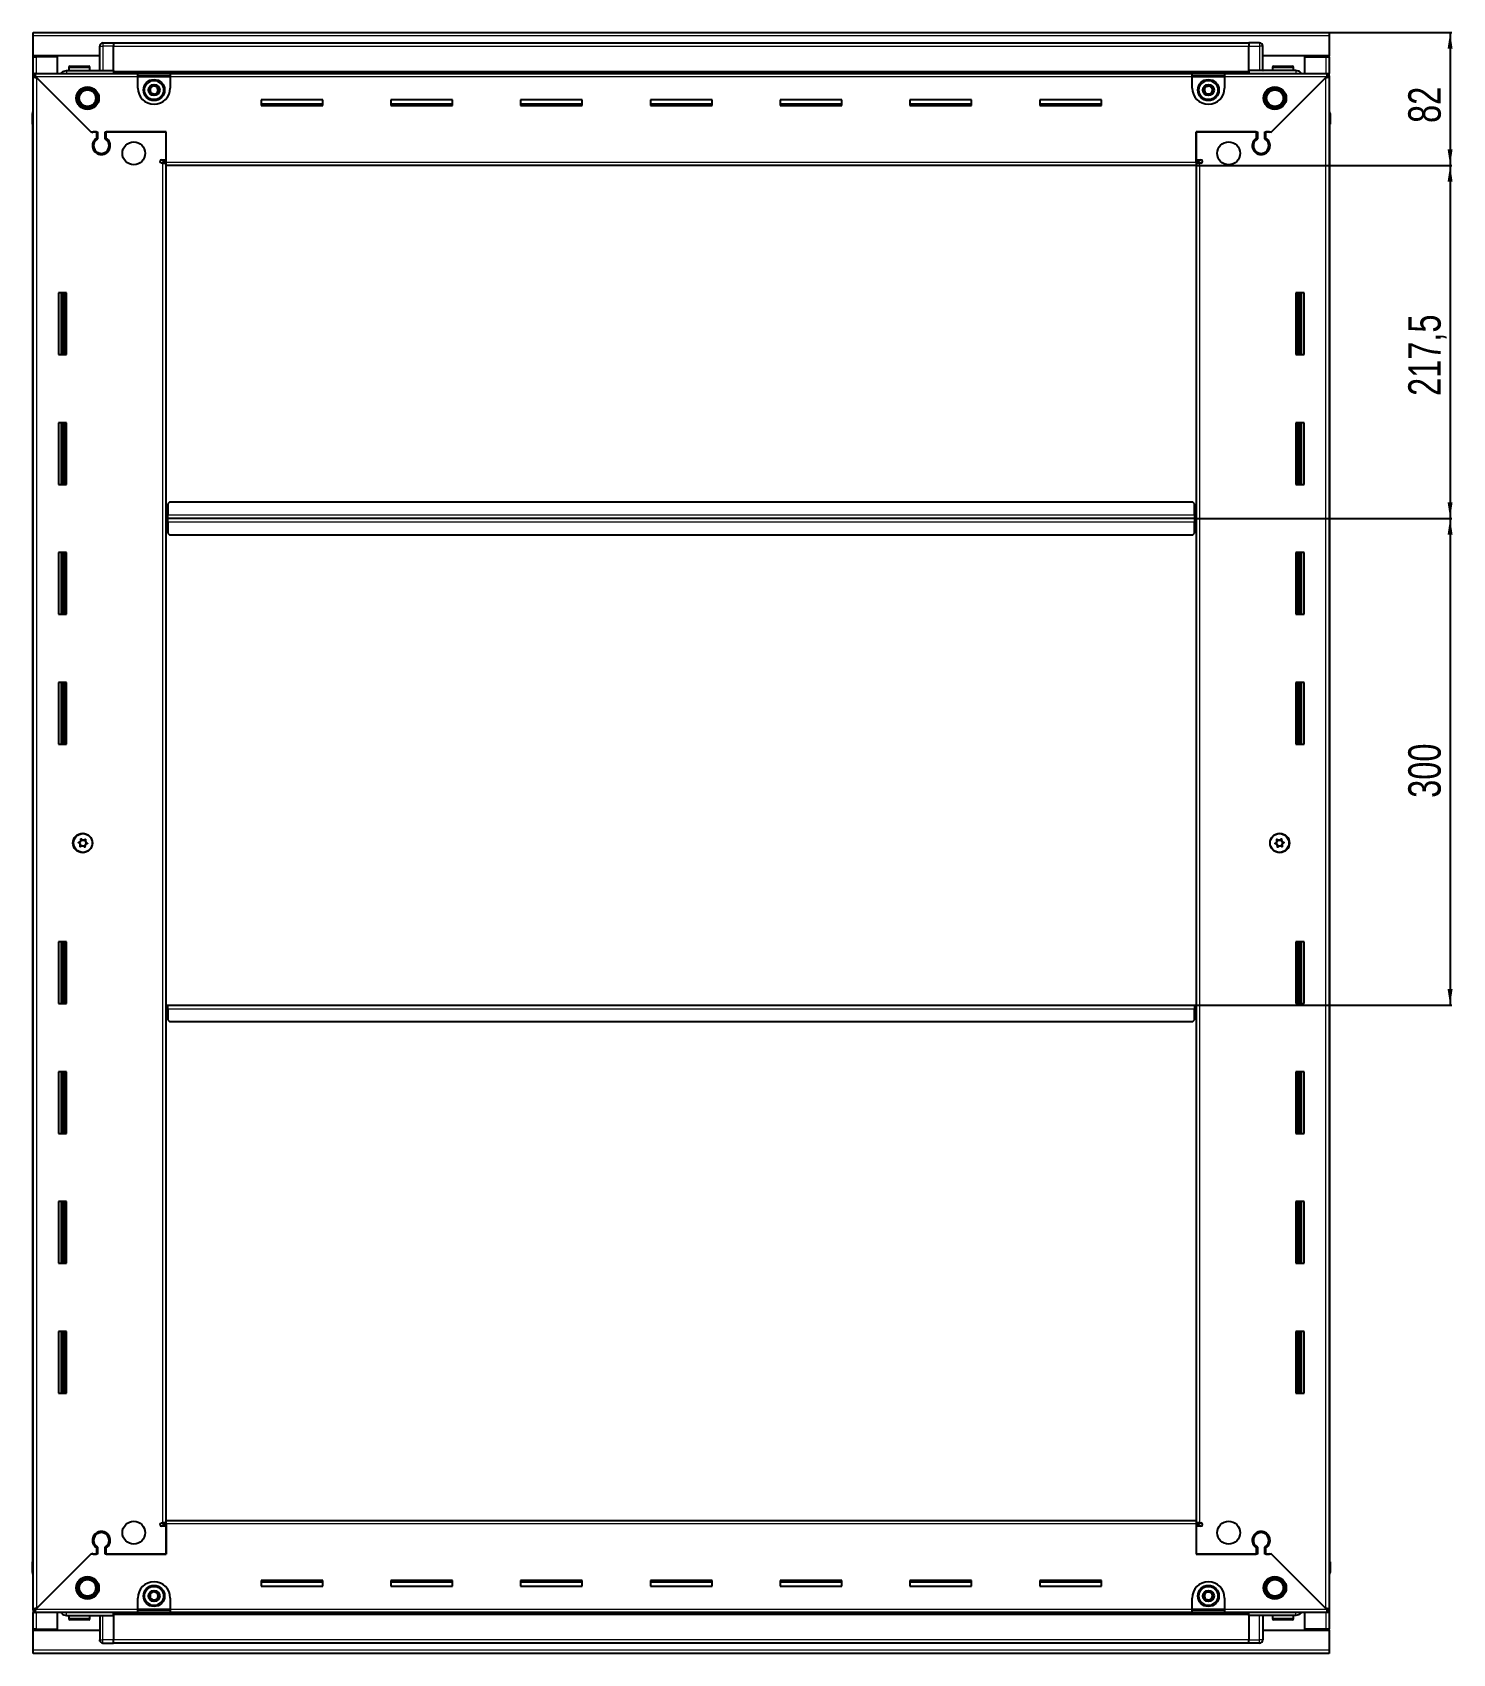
# Model space of a CAD drawing. Header units: millimetres. Extents: x 799 to 3224, y 536 to 2194.
# Drawn here: x 2349 to 3224, y 994 to 1993 of the extents above; entities that cross this region are included whole.
import ezdxf

# ---------------------------------------------------------------- set-up
doc = ezdxf.new("R2010")
doc.units = ezdxf.units.MM
doc.layers.add('FORMAT', color=7, linetype='Continuous')
doc.styles.add('SLDTEXTSTYLE0', font='TXT', dxfattribs={"width": 0.75})
doc.dimstyles.new('SLDDIMSTYLE0', dxfattribs={"dimtxt": 20, "dimasz": 10, "dimexe": 0, "dimexo": 0.0625, "dimgap": 5, "dimtad": 2, "dimdec": 1, "dimrnd": 1e-09, "dimzin": 12, "dimdsep": 46, "dimtxsty": 'SLDTEXTSTYLE0', "dimsah": 1, "dimcen": 0.09, "dimadec": 0, "dimazin": 3, "dimtfac": 1, "dimtofl": 0, "dimtmove": 0, "dimatfit": 3, "dimfxl": 0, "dimfrac": 2, "dimtolj": 1, "dimtzin": 12, "dimarcsym": 0})

# ---------------------------------------------------------------- blocks, each defined once
blk = doc.blocks.new('_D_6')
at = {"layer": 'FORMAT'}
for p, q in [((3148.01, 1993.43), (3223.51, 1993.43)), ((3222.51, 1993.43), (3222.51, 1911.43)), ((3066.01, 1911.43), (3223.51, 1911.43))]:
    blk.add_line(p, q, dxfattribs=at)
for points in [[(3222.51, 1993.43), (3220.97, 1983.43), (3224.04, 1983.43)], [(3222.51, 1911.43), (3224.04, 1921.43), (3220.97, 1921.43)]]:
    blk.add_solid(points, dxfattribs=at)
at = {"layer": 'FORMAT', "insert": (3196.72, 1937.66), "char_height": 20, "attachment_point": 1, "rotation": 90, "style": 'SLDTEXTSTYLE0'}
blk.add_mtext('82', dxfattribs=at)
blk = doc.blocks.new('_D_7')
at = {"layer": 'FORMAT'}
for p, q in [((3066.01, 1911.43), (3223.51, 1911.43)), ((3222.51, 1911.43), (3222.51, 1693.93)), ((3065.01, 1693.93), (3223.51, 1693.93))]:
    blk.add_line(p, q, dxfattribs=at)
for points in [[(3222.51, 1911.43), (3220.97, 1901.43), (3224.04, 1901.43)], [(3222.51, 1693.93), (3224.04, 1703.93), (3220.97, 1703.93)]]:
    blk.add_solid(points, dxfattribs=at)
at = {"layer": 'FORMAT', "insert": (3196.72, 1769.43), "char_height": 20, "attachment_point": 1, "rotation": 90, "style": 'SLDTEXTSTYLE0'}
blk.add_mtext('217,5', dxfattribs=at)
blk = doc.blocks.new('_D_8')
at = {"layer": 'FORMAT'}
for p, q in [((3065.01, 1693.93), (3223.51, 1693.93)), ((3222.51, 1693.93), (3222.51, 1393.93)), ((3065.01, 1393.93), (3223.51, 1393.93))]:
    blk.add_line(p, q, dxfattribs=at)
for points in [[(3222.51, 1693.93), (3220.97, 1683.93), (3224.04, 1683.93)], [(3222.51, 1393.93), (3224.04, 1403.93), (3220.97, 1403.93)]]:
    blk.add_solid(points, dxfattribs=at)
at = {"layer": 'FORMAT', "insert": (3196.72, 1521.77), "char_height": 20, "attachment_point": 1, "rotation": 90, "style": 'SLDTEXTSTYLE0'}
blk.add_mtext('300', dxfattribs=at)

msp = doc.modelspace()

# ---------------------------------------------------------------- linework, layer by layer
at = {"color": 7, "linetype": 'Continuous', "lineweight": 25}
for p, q in [((2349, 1991.33), (2349, 1993.43)), ((2349, 1993.43), (3148, 1993.43)), ((2349, 1978.93), (2349, 1991.33)), ((3148, 1993.43), (3148, 1991.33)), ((3148, 1991.33), (3148, 1978.93)), ((2390, 1978.93), (2349, 1978.93)), ((2349, 1978.43), (2349, 1978.93)), ((2349, 1978.43), (2351.1, 1978.43)), ((2349, 1968.18), (2349, 1978.43)), ((2350.5, 1978.43), (2350.5, 1978.93)), ((2364, 1978.43), (2351.1, 1978.43)), ((2364, 1968.18), (2364, 1978.43)), ((2390, 1969.93), (2390, 1984.93)), ((2390.68, 1986.43), (2390.68, 1986.43)), ((2392, 1986.93), (2398.5, 1986.93)), ((2392, 1986.93), (2398.5, 1986.93)), ((2398.5, 1986.93), (2398.5, 1986.93)), ((2398.5, 1986.93), (2398.5, 1986.93)), ((2398.5, 1986.93), (2398.5, 1984.93)), ((3098.5, 1986.78), (2398.5, 1986.78)), ((2398.5, 1969.93), (2398.5, 1984.93)), ((3098.5, 1986.93), (3098.5, 1986.93)), ((3105, 1986.93), (3098.5, 1986.93)), ((3105, 1986.93), (3098.5, 1986.93)), ((3098.5, 1986.93), (3098.5, 1984.93)), ((3098.5, 1969.93), (3098.5, 1984.93)), ((3107, 1984.93), (3107, 1984.93)), ((3107, 1969.93), (3107, 1984.93)), ((3148, 1978.93), (3107, 1978.93)), ((3133, 1968.18), (3133, 1978.43)), ((3133, 1978.43), (3145.9, 1978.43)), ((3145.9, 1978.43), (3148, 1978.43)), ((3146.5, 1978.43), (3146.5, 1978.93)), ((3148, 1978.43), (3148, 1978.93)), ((3148, 1978.43), (3148, 1968.18)), ((2349, 1966.68), (2349, 1968.18)), ((2349, 1968.18), (2350, 1968.18)), ((2350, 1968.18), (2413.5, 1968.18)), ((2350, 1966.68), (2350, 1968.18)), ((2369.5, 1969.93), (2398.5, 1969.93)), ((2371, 1971.83), (2371, 1969.93)), ((2371.8, 1972.63), (2383.2, 1972.63)), ((2384, 1969.93), (2384, 1971.83)), ((2398.5, 1969.93), (2398.5, 1969.43)), ((2398.5, 1968.78), (3098.5, 1968.78)), ((2413.5, 1966.08), (2413.5, 1968.18)), ((2413.5, 1968.18), (2433.5, 1968.18)), ((2433.5, 1968.18), (3063.5, 1968.18)), ((2433.5, 1968.18), (2433.5, 1966.08)), ((3063.5, 1966.08), (3063.5, 1968.18)), ((3063.5, 1968.18), (3083.5, 1968.18)), ((3083.5, 1968.18), (3147, 1968.18)), ((3083.5, 1968.18), (3083.5, 1966.08)), ((3098.5, 1969.93), (3098.5, 1969.43)), ((3127.5, 1969.93), (3098.5, 1969.93)), ((3113, 1971.83), (3113, 1969.93)), ((3113.8, 1972.63), (3125.2, 1972.63)), ((3126, 1969.93), (3126, 1971.83)), ((3147, 1966.68), (3147, 1968.18)), ((3147, 1968.18), (3148, 1968.18)), ((3148, 1966.68), (3148, 1968.18)), ((2349, 1966.18), (2349, 1966.68)), ((2349, 1966.68), (2350, 1966.68)), ((2349, 1021.68), (2349, 1966.18)), ((2350.5, 1966.18), (2349, 1966.18)), ((2350.6, 1966.08), (2384.5, 1932.18)), ((2385.2, 1931.48), (2351.1, 1965.58)), ((2413.5, 1966.68), (2433.5, 1966.68)), ((2413.5, 1959.18), (2413.5, 1966.08)), ((2433.5, 1966.08), (2433.5, 1959.18)), ((3063.5, 1966.68), (3083.5, 1966.68)), ((3063.5, 1959.18), (3063.5, 1966.08)), ((3083.5, 1966.08), (3083.5, 1959.18)), ((3145.9, 1965.58), (3111.8, 1931.48)), ((3112.5, 1932.18), (3146.4, 1966.08)), ((3146.5, 1966.18), (3148, 1966.18)), ((3147, 1966.68), (3148, 1966.68)), ((3148, 1966.68), (3148, 1966.18)), ((3148, 1966.18), (3148, 1021.68)), ((2527.5, 1951.93), (2489.5, 1951.93)), ((2489.5, 1951.93), (2489.5, 1948.43)), ((2527.5, 1949.18), (2489.5, 1949.18)), ((2489.5, 1948.43), (2527.5, 1948.43)), ((2527.5, 1948.43), (2527.5, 1951.93)), ((2607.5, 1951.93), (2569.5, 1951.93)), ((2569.5, 1951.93), (2569.5, 1948.43)), ((2607.5, 1949.18), (2569.5, 1949.18)), ((2569.5, 1948.43), (2607.5, 1948.43)), ((2607.5, 1948.43), (2607.5, 1951.93)), ((2687.5, 1951.93), (2649.5, 1951.93)), ((2649.5, 1951.93), (2649.5, 1948.43)), ((2687.5, 1949.18), (2649.5, 1949.18)), ((2649.5, 1948.43), (2687.5, 1948.43)), ((2687.5, 1948.43), (2687.5, 1951.93)), ((2767.5, 1951.93), (2729.5, 1951.93)), ((2729.5, 1951.93), (2729.5, 1948.43)), ((2767.5, 1949.18), (2729.5, 1949.18)), ((2729.5, 1948.43), (2767.5, 1948.43)), ((2767.5, 1948.43), (2767.5, 1951.93)), ((2847.5, 1951.93), (2809.5, 1951.93)), ((2809.5, 1951.93), (2809.5, 1948.43)), ((2847.5, 1949.18), (2809.5, 1949.18)), ((2809.5, 1948.43), (2847.5, 1948.43)), ((2847.5, 1948.43), (2847.5, 1951.93)), ((2927.5, 1951.93), (2889.5, 1951.93)), ((2889.5, 1951.93), (2889.5, 1948.43)), ((2927.5, 1949.18), (2889.5, 1949.18)), ((2889.5, 1948.43), (2927.5, 1948.43)), ((2927.5, 1948.43), (2927.5, 1951.93)), ((3007.5, 1951.93), (2969.5, 1951.93)), ((2969.5, 1951.93), (2969.5, 1948.43)), ((3007.5, 1949.18), (2969.5, 1949.18)), ((2969.5, 1948.43), (3007.5, 1948.43)), ((3007.5, 1948.43), (3007.5, 1951.93)), ((2348.5, 1943.43), (2348.5, 1936.93)), ((2348.5, 1936.93), (2348.5, 1943.43)), ((3148.01, 1944.76), (3148.01, 1944.76)), ((3148.5, 1936.93), (3148.5, 1943.43)), ((3148.51, 1943.43), (3148.51, 1936.93)), ((2348.5, 1936.93), (2348.5, 1936.93)), ((2349, 1936.93), (2348.5, 1936.93)), ((2348.65, 1936.93), (2348.65, 1050.93)), ((2384.5, 1932.18), (2388.7, 1932.18)), ((2385.9, 1932.18), (2385.2, 1931.48)), ((2388, 1932.18), (2385.9, 1932.18)), ((2388, 1932.18), (2388, 1928.29)), ((2388.7, 1932.18), (2388.7, 1927.9)), ((2393.3, 1932.18), (2431, 1932.18)), ((2393.3, 1927.9), (2393.3, 1932.18)), ((2394, 1928.29), (2394, 1932.18)), ((2431, 1932.18), (2394, 1932.18)), ((2431, 1913.53), (2431, 1932.18)), ((2431, 1914.93), (2431, 1932.18)), ((3066, 1932.18), (3103.7, 1932.18)), ((3066, 1913.53), (3066, 1932.18)), ((3066, 1932.18), (3066, 1914.93)), ((3103, 1932.18), (3066, 1932.18)), ((3103, 1932.18), (3103, 1928.29)), ((3103.7, 1932.18), (3103.7, 1927.9)), ((3108.3, 1932.18), (3112.5, 1932.18)), ((3108.3, 1927.9), (3108.3, 1932.18)), ((3111.1, 1932.18), (3109, 1932.18)), ((3109, 1928.29), (3109, 1932.18)), ((3111.8, 1931.48), (3111.1, 1932.18)), ((3148, 1936.93), (3148.5, 1936.93)), ((3148.35, 1050.93), (3148.35, 1936.93)), ((3148.51, 1936.93), (3148.5, 1936.93)), ((3148.5, 1936.93), (3148.5, 1936.93)), ((2389, 1919.32), (2389, 1918.56)), ((3108, 1919.32), (3108, 1918.56)), ((2428.15, 1914.93), (2431, 1914.93)), ((2428.9, 1912.93), (2428.15, 1912.93)), ((2428.9, 1912.93), (2431, 1912.93)), ((2431, 1913.93), (2429, 1913.93)), ((2429, 1913.93), (2429, 1912.93)), ((2431, 1911.43), (2431, 1913.53)), ((3066, 1911.43), (2431, 1911.43)), ((2431, 1076.43), (2431, 1911.43)), ((3066, 1914.93), (3068.85, 1914.93)), ((3068, 1913.93), (3066, 1913.93)), ((3066, 1913.53), (3066, 1911.43)), ((3066, 1912.93), (3068.1, 1912.93)), ((3066, 1911.43), (3066, 1076.43)), ((3068, 1912.93), (3068, 1913.93)), ((3068.85, 1912.93), (3068.1, 1912.93)), ((2369.5, 1832.93), (2364.5, 1832.93)), ((2364.5, 1832.93), (2364.5, 1794.93)), ((2366.65, 1794.93), (2366.65, 1832.93)), ((2368.45, 1794.93), (2368.45, 1832.93)), ((2368.48, 1794.93), (2368.48, 1832.93)), ((2369.5, 1794.93), (2369.5, 1832.93)), ((3127.5, 1832.93), (3127.5, 1794.93)), ((3132.5, 1832.93), (3127.5, 1832.93)), ((3128.53, 1832.93), (3128.53, 1794.93)), ((3128.56, 1832.93), (3128.56, 1794.93)), ((3130.35, 1832.93), (3130.35, 1794.93)), ((3132.5, 1794.93), (3132.5, 1832.93)), ((2364.5, 1794.93), (2369.5, 1794.93)), ((3127.5, 1794.93), (3132.5, 1794.93)), ((2369.5, 1752.93), (2364.5, 1752.93)), ((2364.5, 1752.93), (2364.5, 1714.93)), ((2366.65, 1714.93), (2366.65, 1752.93)), ((2368.45, 1714.93), (2368.45, 1752.93)), ((2368.48, 1714.93), (2368.48, 1752.93)), ((2369.5, 1714.93), (2369.5, 1752.93)), ((3127.5, 1752.93), (3127.5, 1714.93)), ((3132.5, 1752.93), (3127.5, 1752.93)), ((3128.53, 1752.93), (3128.53, 1714.93)), ((3128.56, 1752.93), (3128.56, 1714.93)), ((3130.35, 1752.93), (3130.35, 1714.93)), ((3132.5, 1714.93), (3132.5, 1752.93)), ((2364.5, 1714.93), (2369.5, 1714.93)), ((3127.5, 1714.93), (3132.5, 1714.93)), ((2433, 1703.93), (2432, 1702.93)), ((2432, 1702.93), (2432, 1696.03)), ((3064, 1703.93), (2433, 1703.93)), ((3065, 1702.93), (3064, 1703.93)), ((3065, 1696.03), (3065, 1702.93)), ((2431.75, 1693.93), (2431, 1693.93)), ((2432, 1696.78), (2431.75, 1696.78)), ((2431.75, 1696.78), (2431.75, 1693.93)), ((2431.75, 1693.93), (2431.75, 1691.08)), ((2431.75, 1691.08), (2432, 1691.08)), ((2432, 1693.93), (2432, 1696.03)), ((2432, 1691.83), (2432, 1693.93)), ((3065, 1693.93), (2432, 1693.93)), ((2432, 1691.83), (2432, 1684.93)), ((3065.25, 1696.78), (3065, 1696.78)), ((3065, 1696.03), (3065, 1693.93)), ((3065, 1693.93), (3065, 1691.83)), ((3065, 1684.93), (3065, 1691.83)), ((3065, 1691.08), (3065.25, 1691.08)), ((3065.25, 1693.93), (3065.25, 1696.78)), ((3065.25, 1691.08), (3065.25, 1693.93)), ((3066, 1693.93), (3065.25, 1693.93)), ((2432, 1684.93), (2433, 1683.93)), ((2433, 1683.93), (3064, 1683.93)), ((3064, 1683.93), (3065, 1684.93)), ((2369.5, 1672.93), (2364.5, 1672.93)), ((2364.5, 1672.93), (2364.5, 1634.93)), ((2366.65, 1634.93), (2366.65, 1672.93)), ((2368.45, 1634.93), (2368.45, 1672.93)), ((2368.48, 1634.93), (2368.48, 1672.93)), ((2369.5, 1634.93), (2369.5, 1672.93)), ((3127.5, 1672.93), (3127.5, 1634.93)), ((3132.5, 1672.93), (3127.5, 1672.93)), ((3128.53, 1672.93), (3128.53, 1634.93)), ((3128.56, 1672.93), (3128.56, 1634.93)), ((3130.35, 1672.93), (3130.35, 1634.93)), ((3132.5, 1634.93), (3132.5, 1672.93)), ((2364.5, 1634.93), (2369.5, 1634.93)), ((3127.5, 1634.93), (3132.5, 1634.93)), ((2369.5, 1592.93), (2364.5, 1592.93)), ((2364.5, 1592.93), (2364.5, 1554.93)), ((2366.65, 1554.93), (2366.65, 1592.93)), ((2368.45, 1554.93), (2368.45, 1592.93)), ((2368.48, 1554.93), (2368.48, 1592.93)), ((2369.5, 1554.93), (2369.5, 1592.93)), ((3127.5, 1592.93), (3127.5, 1554.93)), ((3132.5, 1592.93), (3127.5, 1592.93)), ((3128.53, 1592.93), (3128.53, 1554.93)), ((3128.56, 1592.93), (3128.56, 1554.93)), ((3130.35, 1592.93), (3130.35, 1554.93)), ((3132.5, 1554.93), (3132.5, 1592.93)), ((2364.5, 1554.93), (2369.5, 1554.93)), ((3127.5, 1554.93), (3132.5, 1554.93)), ((2369.5, 1432.93), (2364.5, 1432.93)), ((2364.5, 1432.93), (2364.5, 1394.93)), ((2366.65, 1394.93), (2366.65, 1432.93)), ((2368.45, 1394.93), (2368.45, 1432.93)), ((2368.48, 1394.93), (2368.48, 1432.93)), ((2369.5, 1394.93), (2369.5, 1432.93)), ((3127.5, 1432.93), (3127.5, 1394.93)), ((3132.5, 1432.93), (3127.5, 1432.93)), ((3128.53, 1432.93), (3128.53, 1394.93)), ((3128.56, 1432.93), (3128.56, 1394.93)), ((3130.35, 1432.93), (3130.35, 1394.93)), ((3132.5, 1394.93), (3132.5, 1432.93)), ((2364.5, 1394.93), (2369.5, 1394.93)), ((2431, 1393.93), (2431.75, 1393.93)), ((2431.75, 1393.93), (2431.75, 1391.08)), ((2431.75, 1391.08), (2432, 1391.08)), ((2432, 1391.83), (2432, 1393.93)), ((2432, 1393.93), (3065, 1393.93)), ((2432, 1391.83), (2432, 1384.93)), ((3065, 1393.93), (3065, 1391.83)), ((3065, 1384.93), (3065, 1391.83)), ((3065, 1391.08), (3065.25, 1391.08)), ((3065.25, 1391.08), (3065.25, 1393.93)), ((3065.25, 1393.93), (3066, 1393.93)), ((3127.5, 1394.93), (3132.5, 1394.93)), ((2432, 1384.93), (2433, 1383.93)), ((2433, 1383.93), (3064, 1383.93)), ((3064, 1383.93), (3065, 1384.93)), ((2369.5, 1352.93), (2364.5, 1352.93)), ((2364.5, 1352.93), (2364.5, 1314.93)), ((2366.65, 1314.93), (2366.65, 1352.93)), ((2368.45, 1314.93), (2368.45, 1352.93)), ((2368.48, 1314.93), (2368.48, 1352.93)), ((2369.5, 1314.93), (2369.5, 1352.93)), ((3127.5, 1352.93), (3127.5, 1314.93)), ((3132.5, 1352.93), (3127.5, 1352.93)), ((3128.53, 1352.93), (3128.53, 1314.93)), ((3128.56, 1352.93), (3128.56, 1314.93)), ((3130.35, 1352.93), (3130.35, 1314.93)), ((3132.5, 1314.93), (3132.5, 1352.93)), ((2364.5, 1314.93), (2369.5, 1314.93)), ((3127.5, 1314.93), (3132.5, 1314.93)), ((2369.5, 1272.93), (2364.5, 1272.93)), ((2364.5, 1272.93), (2364.5, 1234.93)), ((2366.65, 1234.93), (2366.65, 1272.93)), ((2368.45, 1234.93), (2368.45, 1272.93)), ((2368.48, 1234.93), (2368.48, 1272.93)), ((2369.5, 1234.93), (2369.5, 1272.93)), ((3127.5, 1272.93), (3127.5, 1234.93)), ((3132.5, 1272.93), (3127.5, 1272.93)), ((3128.53, 1272.93), (3128.53, 1234.93)), ((3128.56, 1272.93), (3128.56, 1234.93)), ((3130.35, 1272.93), (3130.35, 1234.93)), ((3132.5, 1234.93), (3132.5, 1272.93)), ((2364.5, 1234.93), (2369.5, 1234.93)), ((3127.5, 1234.93), (3132.5, 1234.93)), ((2369.5, 1192.93), (2364.5, 1192.93)), ((2364.5, 1192.93), (2364.5, 1154.93)), ((2366.65, 1154.93), (2366.65, 1192.93)), ((2368.45, 1154.93), (2368.45, 1192.93)), ((2368.48, 1154.93), (2368.48, 1192.93)), ((2369.5, 1154.93), (2369.5, 1192.93)), ((3127.5, 1192.93), (3127.5, 1154.93)), ((3132.5, 1192.93), (3127.5, 1192.93)), ((3128.53, 1192.93), (3128.53, 1154.93)), ((3128.56, 1192.93), (3128.56, 1154.93)), ((3130.35, 1192.93), (3130.35, 1154.93)), ((3132.5, 1154.93), (3132.5, 1192.93)), ((2364.5, 1154.93), (2369.5, 1154.93)), ((3127.5, 1154.93), (3132.5, 1154.93)), ((2389, 1069.31), (2389, 1068.55)), ((2428.15, 1074.93), (2428.9, 1074.93)), ((2431, 1072.93), (2428.15, 1072.93)), ((2431, 1074.93), (2428.9, 1074.93)), ((2429, 1074.93), (2429, 1073.93)), ((2429, 1073.93), (2431, 1073.93)), ((2431, 1074.33), (2431, 1076.43)), ((2431, 1076.43), (3066, 1076.43)), ((2431, 1074.33), (2431, 1055.68)), ((2431, 1055.68), (2431, 1072.93)), ((3066, 1076.43), (3066, 1074.33)), ((3068.1, 1074.93), (3066, 1074.93)), ((3066, 1074.33), (3066, 1055.68)), ((3066, 1073.93), (3068, 1073.93)), ((3066, 1072.93), (3066, 1055.68)), ((3068.85, 1072.93), (3066, 1072.93)), ((3068, 1073.93), (3068, 1074.93)), ((3068.1, 1074.93), (3068.85, 1074.93)), ((3108, 1069.31), (3108, 1068.55)), ((2388, 1059.57), (2388, 1055.68)), ((2388.7, 1059.97), (2388.7, 1055.68)), ((2393.3, 1055.68), (2393.3, 1059.97)), ((2394, 1055.68), (2394, 1059.57)), ((3103, 1059.57), (3103, 1055.68)), ((3103.7, 1059.97), (3103.7, 1055.68)), ((3108.3, 1055.68), (3108.3, 1059.97)), ((3109, 1055.68), (3109, 1059.57)), ((2348.5, 1050.93), (2348.5, 1050.93)), ((2348.5, 1044.43), (2348.5, 1050.93)), ((2348.5, 1050.93), (2348.5, 1050.93)), ((2348.5, 1050.93), (2348.5, 1044.43)), ((2349, 1050.93), (2348.5, 1050.93)), ((2384.5, 1055.68), (2350.6, 1021.78)), ((2351.1, 1022.28), (2385.2, 1056.38)), ((2388.7, 1055.68), (2384.5, 1055.68)), ((2385.2, 1056.38), (2385.9, 1055.68)), ((2385.9, 1055.68), (2388, 1055.68)), ((2431, 1055.68), (2393.3, 1055.68)), ((2394, 1055.68), (2431, 1055.68)), ((3103.7, 1055.68), (3066, 1055.68)), ((3066, 1055.68), (3103, 1055.68)), ((3112.5, 1055.68), (3108.3, 1055.68)), ((3109, 1055.68), (3111.1, 1055.68)), ((3111.1, 1055.68), (3111.8, 1056.38)), ((3111.8, 1056.38), (3145.9, 1022.28)), ((3146.4, 1021.78), (3112.5, 1055.68)), ((3148, 1050.93), (3148.5, 1050.93)), ((3148.51, 1050.93), (3148.5, 1050.93)), ((3148.5, 1050.93), (3148.5, 1044.43)), ((3148.51, 1044.43), (3148.51, 1050.93)), ((2349, 1043.11), (2349, 1043.11)), ((2527.5, 1039.43), (2489.5, 1039.43)), ((2489.5, 1039.43), (2489.5, 1035.93)), ((2527.5, 1035.93), (2527.5, 1039.43)), ((2607.5, 1039.43), (2569.5, 1039.43)), ((2569.5, 1039.43), (2569.5, 1035.93)), ((2607.5, 1035.93), (2607.5, 1039.43)), ((2687.5, 1039.43), (2649.5, 1039.43)), ((2649.5, 1039.43), (2649.5, 1035.93)), ((2687.5, 1035.93), (2687.5, 1039.43)), ((2767.5, 1039.43), (2729.5, 1039.43)), ((2729.5, 1039.43), (2729.5, 1035.93)), ((2767.5, 1035.93), (2767.5, 1039.43)), ((2847.5, 1039.43), (2809.5, 1039.43)), ((2809.5, 1039.43), (2809.5, 1035.93)), ((2847.5, 1035.93), (2847.5, 1039.43)), ((2927.5, 1039.43), (2889.5, 1039.43)), ((2889.5, 1039.43), (2889.5, 1035.93)), ((2927.5, 1035.93), (2927.5, 1039.43)), ((3007.5, 1039.43), (2969.5, 1039.43)), ((2969.5, 1039.43), (2969.5, 1035.93)), ((3007.5, 1035.93), (3007.5, 1039.43)), ((2489.5, 1038.68), (2527.5, 1038.68)), ((2489.5, 1035.93), (2527.5, 1035.93)), ((2569.5, 1038.68), (2607.5, 1038.68)), ((2569.5, 1035.93), (2607.5, 1035.93)), ((2649.5, 1038.68), (2687.5, 1038.68)), ((2649.5, 1035.93), (2687.5, 1035.93)), ((2729.5, 1038.68), (2767.5, 1038.68)), ((2729.5, 1035.93), (2767.5, 1035.93)), ((2809.5, 1038.68), (2847.5, 1038.68)), ((2809.5, 1035.93), (2847.5, 1035.93)), ((2889.5, 1038.68), (2927.5, 1038.68)), ((2889.5, 1035.93), (2927.5, 1035.93)), ((2969.5, 1038.68), (3007.5, 1038.68)), ((2969.5, 1035.93), (3007.5, 1035.93)), ((2349, 1021.18), (2349, 1021.68)), ((2350.5, 1021.68), (2349, 1021.68)), ((2349, 1021.18), (2349, 1019.68)), ((2350, 1021.18), (2349, 1021.18)), ((2349, 1009.43), (2349, 1019.68)), ((2350, 1019.68), (2349, 1019.68)), ((2350, 1021.18), (2350, 1019.68)), ((2413.5, 1019.68), (2350, 1019.68)), ((2364, 1009.43), (2364, 1019.68)), ((3098.5, 1019.08), (2398.5, 1019.08)), ((2413.5, 1021.78), (2413.5, 1028.68)), ((2413.5, 1019.68), (2413.5, 1021.78)), ((2433.5, 1021.18), (2413.5, 1021.18)), ((2433.5, 1019.68), (2413.5, 1019.68)), ((2433.5, 1028.68), (2433.5, 1021.78)), ((2433.5, 1021.78), (2433.5, 1019.68)), ((3063.5, 1019.68), (2433.5, 1019.68)), ((3063.5, 1021.78), (3063.5, 1028.68)), ((3063.5, 1019.68), (3063.5, 1021.78)), ((3083.5, 1021.18), (3063.5, 1021.18)), ((3083.5, 1019.68), (3063.5, 1019.68)), ((3083.5, 1028.68), (3083.5, 1021.78)), ((3083.5, 1021.78), (3083.5, 1019.68)), ((3147, 1019.68), (3083.5, 1019.68)), ((3133, 1009.43), (3133, 1019.68)), ((3146.5, 1021.68), (3148, 1021.68)), ((3147, 1021.18), (3147, 1019.68)), ((3148, 1021.18), (3147, 1021.18)), ((3148, 1019.68), (3147, 1019.68)), ((3148, 1021.68), (3148, 1021.18)), ((3148, 1021.18), (3148, 1019.68)), ((3148, 1019.68), (3148, 1009.43)), ((2351.1, 1009.43), (2349, 1009.43)), ((2349, 1008.93), (2349, 1009.43)), ((2350.5, 1008.93), (2350.5, 1009.43)), ((2351.1, 1009.43), (2364, 1009.43)), ((2369.5, 1017.93), (2398.5, 1017.93)), ((2371, 1017.93), (2371, 1016.03)), ((2375.58, 1015.23), (2371.8, 1015.23)), ((2383.2, 1015.23), (2375.58, 1015.23)), ((2384, 1016.03), (2384, 1017.93)), ((2390, 1017.93), (2390, 1002.93)), ((2398.5, 1017.93), (2398.5, 1018.43)), ((2398.5, 1017.93), (2398.5, 1002.93)), ((3098.5, 1017.93), (3098.5, 1018.43)), ((3127.5, 1017.93), (3098.5, 1017.93)), ((3098.5, 1017.93), (3098.5, 1002.93)), ((3107, 1017.93), (3107, 1002.93)), ((3113, 1017.93), (3113, 1016.03)), ((3120.8, 1015.23), (3113.8, 1015.23)), ((3125.2, 1015.23), (3120.8, 1015.23)), ((3126, 1016.03), (3126, 1017.93)), ((3145.9, 1009.43), (3133, 1009.43)), ((3148, 1009.43), (3145.9, 1009.43)), ((3146.5, 1008.93), (3146.5, 1009.43)), ((3148, 1008.93), (3148, 1009.43)), ((2349, 1008.93), (2390, 1008.93)), ((2349, 996.53), (2349, 1008.93)), ((2390, 1002.93), (2390, 1002.93)), ((2392, 1000.93), (2398.5, 1000.93)), ((2392, 1000.93), (2398.5, 1000.93)), ((2398.5, 1000.93), (2398.5, 1002.93)), ((2398.5, 1001.08), (3098.5, 1001.08)), ((2398.5, 1000.93), (2398.5, 1000.93)), ((3098.5, 1000.93), (3098.5, 1002.93)), ((3098.5, 1000.93), (3098.51, 1000.93)), ((3105, 1000.93), (3098.5, 1000.93)), ((3098.5, 1000.93), (3098.5, 1000.93)), ((3105, 1000.93), (3098.5, 1000.93)), ((3106.33, 1001.43), (3106.33, 1001.43)), ((3107, 1008.93), (3148, 1008.93)), ((3148, 1008.93), (3148, 996.53)), ((2349, 994.43), (2349, 996.53)), ((3148, 994.43), (2349, 994.43)), ((3148, 996.53), (3148, 994.43))]:
    msp.add_line(p, q, dxfattribs=at)
at = {"color": 8, "linetype": 'Continuous', "lineweight": 18}
for p, q in [((3148, 1991.33), (2349, 1991.33)), ((2351.1, 1978.43), (2351.1, 1978.93)), ((2351.1, 1968.18), (2351.1, 1978.43)), ((2390, 1984.93), (2392, 1984.93)), ((2392, 1986.93), (2392, 1984.93)), ((2392, 1984.93), (2392, 1969.93)), ((2398.5, 1984.93), (2392, 1984.93)), ((3098.5, 1984.78), (2398.5, 1984.78)), ((3098.5, 1984.93), (3105, 1984.93)), ((3105, 1986.93), (3105, 1984.93)), ((3105, 1984.93), (3105, 1969.93)), ((3107, 1984.93), (3105, 1984.93)), ((3145.9, 1978.93), (3145.9, 1978.43)), ((3145.9, 1978.43), (3145.9, 1968.18)), ((2371, 1971.83), (2384, 1971.83)), ((3098.5, 1969.43), (2398.5, 1969.43)), ((3098.5, 1968.2), (2398.5, 1968.2)), ((3113, 1971.83), (3126, 1971.83)), ((2413.5, 1966.08), (2350.6, 1966.08)), ((2351.1, 1965.58), (2351.1, 1022.28)), ((2413.5, 1966.08), (2433.5, 1966.08)), ((3063.5, 1966.08), (2433.5, 1966.08)), ((3063.5, 1966.08), (3083.5, 1966.08)), ((3146.4, 1966.08), (3083.5, 1966.08)), ((3145.9, 1022.28), (3145.9, 1965.58)), ((2349, 1943.43), (2348.5, 1943.43)), ((3148, 1943.43), (3148.5, 1943.43)), ((2428.9, 1074.93), (2428.9, 1912.93)), ((2431, 1913.53), (3066, 1913.53)), ((3068.1, 1912.93), (3068.1, 1074.93)), ((2366, 1832.93), (2366, 1794.93)), ((2367.24, 1832.93), (2367.24, 1794.93)), ((3129.77, 1794.93), (3129.77, 1832.93)), ((3131, 1794.93), (3131, 1832.93)), ((2366, 1752.93), (2366, 1714.93)), ((2367.24, 1752.93), (2367.24, 1714.93)), ((3129.77, 1714.93), (3129.77, 1752.93)), ((3131, 1714.93), (3131, 1752.93)), ((3065, 1696.03), (2432, 1696.03)), ((2432, 1691.83), (3065, 1691.83)), ((2366, 1672.93), (2366, 1634.93)), ((2367.24, 1672.93), (2367.24, 1634.93)), ((3129.77, 1634.93), (3129.77, 1672.93)), ((3131, 1634.93), (3131, 1672.93)), ((2366, 1592.93), (2366, 1554.93)), ((2367.24, 1592.93), (2367.24, 1554.93)), ((3129.77, 1554.93), (3129.77, 1592.93)), ((3131, 1554.93), (3131, 1592.93)), ((2366, 1432.93), (2366, 1394.93)), ((2367.24, 1432.93), (2367.24, 1394.93)), ((3129.77, 1394.93), (3129.77, 1432.93)), ((3131, 1394.93), (3131, 1432.93)), ((2432, 1391.83), (3065, 1391.83)), ((2366, 1352.93), (2366, 1314.93)), ((2367.24, 1352.93), (2367.24, 1314.93)), ((3129.77, 1314.93), (3129.77, 1352.93)), ((3131, 1314.93), (3131, 1352.93)), ((2366, 1272.93), (2366, 1234.93)), ((2367.24, 1272.93), (2367.24, 1234.93)), ((3129.77, 1234.93), (3129.77, 1272.93)), ((3131, 1234.93), (3131, 1272.93)), ((2366, 1192.93), (2366, 1154.93)), ((2367.24, 1192.93), (2367.24, 1154.93)), ((3129.77, 1154.93), (3129.77, 1192.93)), ((3131, 1154.93), (3131, 1192.93)), ((3066, 1074.33), (2431, 1074.33)), ((2349, 1044.43), (2348.5, 1044.43)), ((3148, 1044.43), (3148.5, 1044.43)), ((2350.6, 1021.78), (2413.5, 1021.78)), ((2351.1, 1009.43), (2351.1, 1019.68)), ((2398.5, 1019.67), (3098.5, 1019.67)), ((2433.5, 1021.78), (2413.5, 1021.78)), ((2433.5, 1021.78), (3063.5, 1021.78)), ((3083.5, 1021.78), (3063.5, 1021.78)), ((3083.5, 1021.78), (3146.4, 1021.78)), ((3145.9, 1019.68), (3145.9, 1009.43)), ((2351.1, 1008.93), (2351.1, 1009.43)), ((2375.31, 1016.03), (2371, 1016.03)), ((2384, 1016.03), (2375.31, 1016.03)), ((2392, 1002.93), (2392, 1017.93)), ((2398.5, 1018.43), (3098.5, 1018.43)), ((3105, 1002.93), (3105, 1017.93)), ((3120.98, 1016.03), (3113, 1016.03)), ((3126, 1016.03), (3120.98, 1016.03)), ((3145.9, 1009.43), (3145.9, 1008.93)), ((2390, 1002.93), (2392, 1002.93)), ((2398.5, 1002.93), (2392, 1002.93)), ((2392, 1000.93), (2392, 1002.93)), ((2398.5, 1003.08), (3098.5, 1003.08)), ((3098.5, 1002.93), (3105, 1002.93)), ((3107, 1002.93), (3105, 1002.93)), ((3105, 1000.93), (3105, 1002.93)), ((3148, 996.53), (2349, 996.53))]:
    msp.add_line(p, q, dxfattribs=at)
at = {"color": 7, "linetype": 'Continuous', "lineweight": 25, "flags": 128}
msp.add_lwpolyline([(2390.15, 1002.18), (2390.04, 1002.54), (2390, 1002.93)], dxfattribs=at)
at = {"color": 7, "linetype": 'Continuous', "lineweight": 25}
for centre, radius in [((2382.5, 1952.93), 7), ((2382.5, 1952.93), 6.02), ((2423.5, 1957.93), 6.5), ((2423.5, 1957.93), 3.46), ((3073.5, 1957.93), 6.5), ((3073.5, 1957.93), 3.46), ((3114.5, 1952.93), 7), ((3114.5, 1952.93), 6.03), ((2382.5, 1952.93), 5.1), ((3114.5, 1952.93), 5.1), ((2411, 1918.93), 7), ((3086, 1918.93), 7), ((2379.5, 1493.93), 6), ((2379.65, 1493.93), 5.79), ((3117.5, 1493.93), 6), ((3117.35, 1493.93), 5.79), ((2379.65, 1493.93), 1.85), ((3117.35, 1493.93), 1.85), ((2411, 1068.93), 7), ((3086, 1068.93), 7), ((2382.5, 1034.93), 7), ((2382.5, 1034.93), 6.03), ((2382.5, 1034.93), 5.1), ((3114.5, 1034.93), 7), ((3114.5, 1034.93), 6.02), ((3114.5, 1034.93), 5.1), ((2423.5, 1029.93), 6.5), ((2423.5, 1029.93), 3.46), ((3073.5, 1029.93), 6.5), ((3073.5, 1029.93), 3.46)]:
    msp.add_circle(centre, radius, dxfattribs=at)
at = {"color": 8, "linetype": 'Continuous', "lineweight": 18}
for centre in [(2423.5, 1957.93), (3073.5, 1957.93), (2423.5, 1029.93), (3073.5, 1029.93)]:
    msp.add_circle(centre, 5.7, dxfattribs=at)
at = {"color": 7, "linetype": 'Continuous', "lineweight": 25}
for centre, radius, start, end in [((2392, 1984.93), 2, 90, 180), ((3105, 1984.93), 2, 0, 90), ((2371.8, 1971.83), 0.8, 90, 180), ((2383.2, 1971.83), 0.8, 0, 90), ((2389.8, 1970.13), 0.2, 270, 0), ((3107.2, 1970.13), 0.2, 180, 270), ((3113.8, 1971.83), 0.8, 90, 180), ((3125.2, 1971.83), 0.8, 0, 90), ((2423.5, 1959.18), 10, 180, 270), ((2423.5, 1957.93), 2.5, 134.01559, 194.01559), ((2423.5, 1957.93), 2.5, 74.01559, 134.01559), ((2423.5, 1959.18), 10, 270, 0), ((2423.5, 1957.93), 2.5, 14.01559, 74.01559), ((2423.5, 1957.93), 2.5, 314.01559, 14.01559), ((3073.5, 1959.18), 10, 180, 270), ((3073.5, 1957.93), 2.5, 160.11158, 220.11158), ((3073.5, 1957.93), 2.5, 100.11158, 160.11158), ((3073.5, 1957.93), 2.5, 40.11158, 100.11158), ((3073.5, 1959.18), 10, 270, 0), ((3073.5, 1957.93), 2.5, 340.11158, 40.11158), ((2423.5, 1957.93), 2.5, 194.01559, 254.01559), ((2423.5, 1957.93), 2.5, 254.01559, 314.01559), ((3073.5, 1957.93), 2.5, 220.11158, 280.11158), ((3073.5, 1957.93), 2.5, 280.11158, 340.11158), ((2350.5, 1943.43), 2, 138.59038, 180), ((3146.5, 1943.43), 2, 0, 41.40962), ((3146.51, 1943.43), 2, 33.94202, 41.40962), ((3146.51, 1943.43), 2, 360, 18.58003), ((2391, 1923.68), 5.5, 123.05573, 56.94427), ((3106, 1923.68), 5.5, 123.05573, 56.94427), ((2391, 1923.68), 4.8, 118.63099, 61.36901), ((3106, 1923.68), 4.8, 118.63099, 61.36901), ((2428.15, 1913.93), 1, 90, 270), ((3068.85, 1913.93), 1, 270, 90), ((2391, 1064.18), 5.5, 303.05573, 236.94427), ((2391, 1064.18), 4.8, 298.63099, 241.36901), ((2428.15, 1073.93), 1, 90, 270), ((3068.85, 1073.93), 1, 270, 90), ((3106, 1064.18), 5.5, 303.05573, 236.94427), ((3106, 1064.18), 4.8, 298.63099, 241.36901), ((2350.5, 1044.43), 2, 180, 221.39416), ((3146.5, 1044.43), 2, 318.59038, 0), ((2423.5, 1028.68), 10, 90, 180), ((2423.5, 1029.93), 2.5, 127.47401, 187.47401), ((2423.5, 1029.93), 2.5, 187.47401, 247.47401), ((2423.5, 1029.93), 2.5, 67.47401, 127.47401), ((2423.5, 1028.68), 10, 0, 90), ((2423.5, 1029.93), 2.5, 7.47401, 67.47401), ((2423.5, 1029.93), 2.5, 307.47401, 7.47401), ((3073.5, 1028.68), 10, 90, 180), ((3073.5, 1029.93), 2.5, 147.04236, 207.04236), ((3073.5, 1029.93), 2.5, 87.04236, 147.04236), ((3073.5, 1028.68), 10, 0, 90), ((3073.5, 1029.93), 2.5, 27.04236, 87.04236), ((3073.5, 1029.93), 2.5, 327.04236, 27.04236), ((2423.5, 1029.93), 2.5, 247.47401, 307.47401), ((3073.5, 1029.93), 2.5, 207.04236, 267.04236), ((3073.5, 1029.93), 2.5, 267.04236, 327.04236), ((2371.8, 1016.03), 0.8, 180, 270), ((2383.2, 1016.03), 0.8, 270, 360), ((2389.8, 1017.73), 0.2, 0, 90), ((3107.2, 1017.73), 0.2, 90, 180), ((3113.8, 1016.03), 0.8, 180, 270), ((3125.2, 1016.03), 0.8, 270, 360), ((2392, 1002.93), 2, 180, 270), ((3105, 1002.93), 2, 270, 0)]:
    msp.add_arc(centre, radius, start, end, dxfattribs=at)
for points, knots in [([(2350.6, 1966.08), (2350.56, 1966.34), (2350.47, 1966.83), (2350.34, 1967.47), (2350.2, 1967.94), (2350.09, 1968.16), (2350.03, 1968.18), (2350, 1968.18)], [0, 0, 0, 0, 0.230255, 0.448522, 0.666786, 0.88505, 1, 1, 1, 1]), ([(2366.29, 1968.18), (2366.41, 1968.38), (2366.8, 1969.03), (2367.95, 1969.74), (2368.99, 1969.87), (2369.5, 1969.93)], [0, 0, 0, 0, 0.18225, 0.591125, 1, 1, 1, 1]), ([(2398.5, 1969.93), (2398.5, 1969.9), (2398.5, 1969.82), (2398.5, 1969.2), (2398.5, 1968.62), (2398.5, 1968.23), (2398.5, 1968.2)], [0, 0, 0, 0, 0.324279, 0.648558, 0.972836, 1, 1, 1, 1]), ([(3098.5, 1969.93), (3098.5, 1969.9), (3098.5, 1969.82), (3098.5, 1969.2), (3098.5, 1968.62), (3098.5, 1968.23), (3098.5, 1968.2)], [0, 0, 0, 0, 0.3242788, 0.6485576, 0.9728365, 1, 1, 1, 1]), ([(3130.72, 1968.18), (3130.6, 1968.38), (3130.21, 1969.03), (3129.06, 1969.74), (3128.02, 1969.87), (3127.5, 1969.93)], [0, 0, 0, 0, 0.18225, 0.591125, 1, 1, 1, 1]), ([(3147, 1968.18), (3146.96, 1968.16), (3146.87, 1968.11), (3146.74, 1967.71), (3146.6, 1967.15), (3146.49, 1966.57), (3146.43, 1966.21), (3146.4, 1966.08)], [0, 0, 0, 0, 0.230255, 0.448522, 0.666786, 0.88505, 1, 1, 1, 1]), ([(2349, 1966.18), (2349.03, 1966.14), (2349.08, 1966.05), (2349.48, 1965.91), (2350.03, 1965.78), (2350.61, 1965.67), (2350.98, 1965.61), (2351.1, 1965.58)], [0, 0, 0, 0, 0.230255, 0.448522, 0.666786, 0.88505, 1, 1, 1, 1]), ([(2420.73, 1958.73), (2421.1, 1959.09), (2421.79, 1959.76), (2422.48, 1960.42), (2422.81, 1960.73)], [0, 0, 0, 0, 0.534686, 1, 1, 1, 1]), ([(2421.43, 1955.93), (2421.35, 1956.26), (2421.15, 1957.06), (2420.9, 1958.03), (2420.76, 1958.61), (2420.73, 1958.73)], [0, 0, 0, 0, 0.362901, 0.866875, 1, 1, 1, 1]), ([(2422.81, 1960.73), (2423.3, 1960.59), (2424.23, 1960.33), (2425.15, 1960.06), (2425.58, 1959.94)], [0, 0, 0, 0, 0.534686, 1, 1, 1, 1]), ([(2425.58, 1959.94), (2425.61, 1959.82), (2425.76, 1959.24), (2426, 1958.27), (2426.2, 1957.47), (2426.28, 1957.14)], [0, 0, 0, 0, 0.133125, 0.637099, 1, 1, 1, 1]), ([(3070.66, 1957.43), (3070.71, 1957.54), (3070.91, 1958.11), (3071.25, 1959.04), (3071.53, 1959.82), (3071.64, 1960.14)], [0, 0, 0, 0, 0.133125, 0.637099, 1, 1, 1, 1]), ([(3071.64, 1960.14), (3072.15, 1960.23), (3073.1, 1960.4), (3074.05, 1960.57), (3074.49, 1960.65)], [0, 0, 0, 0, 0.534686, 1, 1, 1, 1]), ([(3074.49, 1960.65), (3074.82, 1960.25), (3075.44, 1959.52), (3076.06, 1958.78), (3076.35, 1958.44)], [0, 0, 0, 0, 0.534686, 1, 1, 1, 1]), ([(3076.35, 1958.44), (3076.23, 1958.12), (3075.95, 1957.34), (3075.61, 1956.41), (3075.41, 1955.84), (3075.36, 1955.73)], [0, 0, 0, 0, 0.362901, 0.866875, 1, 1, 1, 1]), ([(3145.9, 1965.58), (3146.16, 1965.63), (3146.65, 1965.72), (3147.29, 1965.85), (3147.76, 1965.98), (3147.98, 1966.09), (3148, 1966.16), (3148, 1966.18)], [0, 0, 0, 0, 0.230255, 0.448522, 0.666786, 0.88505, 1, 1, 1, 1]), ([(2424.2, 1955.13), (2423.71, 1955.28), (2422.78, 1955.54), (2421.86, 1955.81), (2421.43, 1955.93)], [0, 0, 0, 0, 0.534686, 1, 1, 1, 1]), ([(2426.28, 1957.14), (2425.91, 1956.78), (2425.22, 1956.11), (2424.53, 1955.44), (2424.2, 1955.13)], [0, 0, 0, 0, 0.534686, 1, 1, 1, 1]), ([(3072.52, 1955.22), (3072.19, 1955.61), (3071.57, 1956.35), (3070.95, 1957.09), (3070.66, 1957.43)], [0, 0, 0, 0, 0.534686, 1, 1, 1, 1]), ([(3075.36, 1955.73), (3074.86, 1955.64), (3073.91, 1955.47), (3072.96, 1955.3), (3072.52, 1955.22)], [0, 0, 0, 0, 0.534686, 1, 1, 1, 1]), ([(2381.29, 1496.21), (2381.28, 1496.21), (2381.26, 1496.22), (2381.2, 1496.22), (2381.06, 1496.18), (2380.71, 1496.01), (2380.23, 1495.76), (2379.6, 1495.8), (2379.16, 1496.08), (2378.85, 1496.32), (2378.66, 1496.46), (2378.57, 1496.49), (2378.53, 1496.5), (2378.5, 1496.48), (2378.47, 1496.46), (2378.44, 1496.4), (2378.39, 1496.14), (2378.39, 1495.66), (2378.21, 1494.97), (2377.62, 1494.59), (2377.17, 1494.43), (2376.93, 1494.31), (2376.88, 1494.25), (2376.87, 1494.23), (2376.87, 1494.19), (2376.88, 1494.16), (2376.91, 1494.12), (2376.96, 1494.07), (2377.15, 1493.93), (2377.47, 1493.72), (2377.86, 1493.4), (2378.1, 1492.81), (2378.02, 1492.27), (2377.97, 1491.89), (2377.97, 1491.74), (2378, 1491.68), (2378.02, 1491.66), (2378.05, 1491.65), (2378.11, 1491.65), (2378.25, 1491.69), (2378.6, 1491.86), (2379.08, 1492.1), (2379.71, 1492.07), (2380.15, 1491.79), (2380.46, 1491.55), (2380.65, 1491.41), (2380.74, 1491.38), (2380.78, 1491.37), (2380.81, 1491.38), (2380.84, 1491.41), (2380.87, 1491.47), (2380.92, 1491.73), (2380.92, 1492.21), (2381.1, 1492.9), (2381.69, 1493.28), (2382.14, 1493.44), (2382.38, 1493.56), (2382.43, 1493.61), (2382.44, 1493.64), (2382.44, 1493.67), (2382.43, 1493.71), (2382.4, 1493.74), (2382.35, 1493.8), (2382.16, 1493.94), (2381.84, 1494.14), (2381.44, 1494.47), (2381.21, 1495.06), (2381.29, 1495.6), (2381.34, 1495.98), (2381.33, 1496.13), (2381.31, 1496.19), (2381.3, 1496.2), (2381.29, 1496.21)], [0, 0, 0, 0, 0.002009, 0.00442, 0.009365, 0.025528, 0.067705, 0.095786, 0.124646, 0.150342, 0.160519, 0.163394, 0.165697, 0.167245, 0.168874, 0.17077, 0.178606, 0.211994, 0.249994, 0.287995, 0.321383, 0.329219, 0.331115, 0.332744, 0.334292, 0.336217, 0.338535, 0.341318, 0.349662, 0.375358, 0.404217, 0.432298, 0.474475, 0.490639, 0.496669, 0.49844, 0.5, 0.502009, 0.50442, 0.509365, 0.525528, 0.567705, 0.595786, 0.624646, 0.650342, 0.660519, 0.663394, 0.665697, 0.667245, 0.668874, 0.67077, 0.678606, 0.711994, 0.749994, 0.787995, 0.821383, 0.829219, 0.831115, 0.832744, 0.834292, 0.836217, 0.838535, 0.841318, 0.849662, 0.875358, 0.904217, 0.932298, 0.974475, 0.990639, 0.996669, 0.99844, 1, 1, 1, 1]), ([(3115.72, 1496.21), (3115.71, 1496.2), (3115.69, 1496.18), (3115.67, 1496.12), (3115.67, 1495.98), (3115.72, 1495.59), (3115.8, 1495.06), (3115.56, 1494.47), (3115.17, 1494.14), (3114.84, 1493.93), (3114.64, 1493.79), (3114.58, 1493.72), (3114.57, 1493.68), (3114.57, 1493.64), (3114.58, 1493.61), (3114.63, 1493.56), (3114.87, 1493.44), (3115.32, 1493.28), (3115.91, 1492.9), (3116.09, 1492.21), (3116.09, 1491.73), (3116.14, 1491.47), (3116.17, 1491.41), (3116.2, 1491.38), (3116.23, 1491.37), (3116.26, 1491.37), (3116.3, 1491.39), (3116.38, 1491.42), (3116.56, 1491.55), (3116.86, 1491.79), (3117.3, 1492.07), (3117.93, 1492.1), (3118.41, 1491.86), (3118.76, 1491.69), (3118.91, 1491.64), (3118.96, 1491.65), (3118.99, 1491.66), (3119.02, 1491.69), (3119.04, 1491.75), (3119.04, 1491.89), (3118.99, 1492.27), (3118.91, 1492.81), (3119.14, 1493.4), (3119.54, 1493.72), (3119.87, 1493.94), (3120.06, 1494.08), (3120.12, 1494.15), (3120.14, 1494.19), (3120.14, 1494.23), (3120.13, 1494.25), (3120.08, 1494.31), (3119.84, 1494.43), (3119.39, 1494.59), (3118.8, 1494.97), (3118.62, 1495.66), (3118.62, 1496.14), (3118.57, 1496.4), (3118.54, 1496.46), (3118.51, 1496.48), (3118.48, 1496.5), (3118.45, 1496.49), (3118.41, 1496.48), (3118.33, 1496.44), (3118.15, 1496.31), (3117.85, 1496.08), (3117.41, 1495.8), (3116.78, 1495.76), (3116.3, 1496.01), (3115.95, 1496.18), (3115.8, 1496.22), (3115.75, 1496.22), (3115.73, 1496.21), (3115.72, 1496.21)], [0, 0, 0, 0, 0.002009, 0.00442, 0.009365, 0.025528, 0.067705, 0.095786, 0.124646, 0.150342, 0.160519, 0.163394, 0.165697, 0.167245, 0.168874, 0.17077, 0.178606, 0.211994, 0.249994, 0.287995, 0.321383, 0.329219, 0.331115, 0.332744, 0.334292, 0.336217, 0.338535, 0.341318, 0.349662, 0.375358, 0.404217, 0.432298, 0.474475, 0.490639, 0.496669, 0.49844, 0.5, 0.502009, 0.50442, 0.509365, 0.525528, 0.567705, 0.595786, 0.624646, 0.650342, 0.660519, 0.663394, 0.665697, 0.667245, 0.668874, 0.67077, 0.678606, 0.711994, 0.749994, 0.787995, 0.821383, 0.829219, 0.831115, 0.832744, 0.834292, 0.836217, 0.838535, 0.841318, 0.849662, 0.875358, 0.904217, 0.932298, 0.974475, 0.990639, 0.996669, 0.99844, 1, 1, 1, 1]), ([(2420.84, 1031.04), (2420.94, 1031.12), (2421.41, 1031.48), (2422.2, 1032.09), (2422.86, 1032.59), (2423.13, 1032.8)], [0, 0, 0, 0, 0.133125, 0.637099, 1, 1, 1, 1]), ([(2421.21, 1028.18), (2421.15, 1028.69), (2421.02, 1029.65), (2420.9, 1030.6), (2420.84, 1031.04)], [0, 0, 0, 0, 0.534686, 1, 1, 1, 1]), ([(2423.13, 1032.8), (2423.61, 1032.6), (2424.5, 1032.23), (2425.38, 1031.86), (2425.8, 1031.69)], [0, 0, 0, 0, 0.534686, 1, 1, 1, 1]), ([(2425.8, 1031.69), (2425.86, 1031.18), (2425.99, 1030.22), (2426.11, 1029.27), (2426.17, 1028.83)], [0, 0, 0, 0, 0.534686, 1, 1, 1, 1]), ([(3070.62, 1030.08), (3070.9, 1030.52), (3071.43, 1031.33), (3071.95, 1032.13), (3072.19, 1032.51)], [0, 0, 0, 0, 0.534686, 1, 1, 1, 1]), ([(3071.93, 1027.51), (3071.7, 1027.97), (3071.26, 1028.83), (3070.82, 1029.69), (3070.62, 1030.08)], [0, 0, 0, 0, 0.534686, 1, 1, 1, 1]), ([(3072.19, 1032.51), (3072.32, 1032.5), (3072.91, 1032.47), (3073.91, 1032.42), (3074.73, 1032.37), (3075.08, 1032.36)], [0, 0, 0, 0, 0.133125, 0.637099, 1, 1, 1, 1]), ([(3076.39, 1029.79), (3076.11, 1029.35), (3075.58, 1028.54), (3075.06, 1027.74), (3074.82, 1027.36)], [0, 0, 0, 0, 0.534686, 1, 1, 1, 1]), ([(3075.08, 1032.36), (3075.31, 1031.9), (3075.75, 1031.04), (3076.18, 1030.18), (3076.39, 1029.79)], [0, 0, 0, 0, 0.534686, 1, 1, 1, 1]), ([(2351.1, 1022.28), (2350.85, 1022.24), (2350.36, 1022.15), (2349.72, 1022.01), (2349.25, 1021.88), (2349.03, 1021.77), (2349.01, 1021.71), (2349, 1021.68)], [0, 0, 0, 0, 0.2302553, 0.4485219, 0.6667858, 0.8850496, 1, 1, 1, 1]), ([(2350, 1019.68), (2350.05, 1019.71), (2350.14, 1019.76), (2350.27, 1020.16), (2350.41, 1020.71), (2350.52, 1021.29), (2350.58, 1021.66), (2350.6, 1021.78)], [0, 0, 0, 0, 0.230255, 0.448522, 0.666786, 0.88505, 1, 1, 1, 1]), ([(2366.29, 1019.68), (2366.41, 1019.48), (2366.8, 1018.83), (2367.95, 1018.13), (2368.99, 1018), (2369.5, 1017.93)], [0, 0, 0, 0, 0.18225, 0.591125, 1, 1, 1, 1]), ([(2398.5, 1017.93), (2398.5, 1017.97), (2398.5, 1018.05), (2398.5, 1018.66), (2398.5, 1019.24), (2398.5, 1019.64), (2398.5, 1019.67)], [0, 0, 0, 0, 0.324279, 0.648558, 0.972836, 1, 1, 1, 1]), ([(2423.88, 1027.07), (2423.4, 1027.27), (2422.51, 1027.64), (2421.63, 1028.01), (2421.21, 1028.18)], [0, 0, 0, 0, 0.534686, 1, 1, 1, 1]), ([(2426.17, 1028.83), (2425.9, 1028.62), (2425.24, 1028.12), (2424.45, 1027.51), (2423.98, 1027.15), (2423.88, 1027.07)], [0, 0, 0, 0, 0.3629006, 0.8668753, 1, 1, 1, 1]), ([(3074.82, 1027.36), (3074.47, 1027.38), (3073.65, 1027.42), (3072.66, 1027.47), (3072.06, 1027.51), (3071.93, 1027.51)], [0, 0, 0, 0, 0.362901, 0.866875, 1, 1, 1, 1]), ([(3098.5, 1017.93), (3098.5, 1017.97), (3098.5, 1018.05), (3098.5, 1018.66), (3098.5, 1019.24), (3098.5, 1019.64), (3098.5, 1019.67)], [0, 0, 0, 0, 0.324279, 0.648558, 0.972836, 1, 1, 1, 1]), ([(3130.72, 1019.68), (3130.6, 1019.48), (3130.21, 1018.83), (3129.06, 1018.13), (3128.02, 1018), (3127.5, 1017.93)], [0, 0, 0, 0, 0.1822499, 0.5911249, 1, 1, 1, 1]), ([(3148, 1021.68), (3147.98, 1021.73), (3147.93, 1021.82), (3147.53, 1021.95), (3146.98, 1022.08), (3146.4, 1022.19), (3146.03, 1022.26), (3145.9, 1022.28)], [0, 0, 0, 0, 0.230255, 0.448522, 0.666786, 0.88505, 1, 1, 1, 1]), ([(3146.4, 1021.78), (3146.45, 1021.53), (3146.54, 1021.04), (3146.67, 1020.4), (3146.81, 1019.93), (3146.92, 1019.71), (3146.98, 1019.69), (3147, 1019.68)], [0, 0, 0, 0, 0.230255, 0.448522, 0.666786, 0.88505, 1, 1, 1, 1])]:
    msp.add_open_spline(points, degree=3, knots=knots, dxfattribs=at)
at = {"color": 8, "linetype": 'Continuous', "lineweight": 18}
for points in [[(2369.5, 1969.93), (2369.5, 1969.89), (2369.5, 1969.81), (2369.5, 1969.38), (2369.5, 1968.92), (2369.5, 1968.51), (2369.5, 1968.24), (2369.5, 1968.18)], [(3127.5, 1969.93), (3127.5, 1969.89), (3127.5, 1969.81), (3127.5, 1969.38), (3127.5, 1968.92), (3127.5, 1968.51), (3127.5, 1968.24), (3127.5, 1968.18)], [(2369.5, 1017.93), (2369.5, 1017.98), (2369.5, 1018.05), (2369.5, 1018.49), (2369.5, 1018.94), (2369.5, 1019.36), (2369.5, 1019.63), (2369.5, 1019.68)], [(3127.5, 1017.93), (3127.5, 1017.98), (3127.5, 1018.05), (3127.5, 1018.49), (3127.5, 1018.94), (3127.5, 1019.36), (3127.5, 1019.63), (3127.5, 1019.68)]]:
    msp.add_open_spline(points, degree=3, knots=[0, 0, 0, 0, 0.359753, 0.553414, 0.751185, 0.948956, 1, 1, 1, 1], dxfattribs=at)
at = {"color": 7, "linetype": 'Continuous', "lineweight": 25}
for points in [[(2350.6, 1966.08), (2350.55, 1966.16), (2350.45, 1966.32), (2350.3, 1966.52), (2350.15, 1966.66), (2350.05, 1966.67), (2350, 1966.68)], [(2350.5, 1966.18), (2350.51, 1966.13), (2350.53, 1966.03), (2350.67, 1965.88), (2350.87, 1965.73), (2351.03, 1965.63), (2351.1, 1965.58)], [(3145.9, 1965.58), (3145.98, 1965.63), (3146.14, 1965.73), (3146.34, 1965.88), (3146.48, 1966.03), (3146.5, 1966.13), (3146.5, 1966.18)], [(3147, 1966.68), (3146.95, 1966.67), (3146.85, 1966.66), (3146.7, 1966.52), (3146.55, 1966.32), (3146.45, 1966.16), (3146.4, 1966.08)], [(2350, 1021.18), (2350.05, 1021.19), (2350.15, 1021.21), (2350.3, 1021.35), (2350.45, 1021.55), (2350.55, 1021.71), (2350.6, 1021.78)], [(2351.1, 1022.28), (2351.03, 1022.23), (2350.87, 1022.13), (2350.67, 1021.98), (2350.53, 1021.83), (2350.51, 1021.73), (2350.5, 1021.68)], [(3146.5, 1021.68), (3146.5, 1021.73), (3146.48, 1021.83), (3146.34, 1021.98), (3146.14, 1022.13), (3145.98, 1022.23), (3145.9, 1022.28)], [(3146.4, 1021.78), (3146.45, 1021.71), (3146.55, 1021.55), (3146.7, 1021.35), (3146.85, 1021.21), (3146.95, 1021.19), (3147, 1021.18)]]:
    msp.add_open_spline(points, degree=3, dxfattribs=at)

# ---------------------------------------------------------------- dimensions: what is measured, and where the dimension line sits
at = {"layer": 'FORMAT'}
for base, p1, p2, picture, middle in [((3222.51, 1911.43), (3148, 1993.43), (3066, 1911.43), '_D_6', (3222.51, 1952.43)), ((3222.51, 1693.93), (3066, 1911.43), (3065, 1693.93), '_D_7', (3222.51, 1802.68)), ((3222.51, 1393.93), (3065, 1693.93), (3065, 1393.93), '_D_8', (3222.51, 1543.93))]:
    dim = msp.add_linear_dim(base=base, p1=p1, p2=p2, angle=90, dimstyle='SLDDIMSTYLE0', dxfattribs=at)
    dim.commit()
    dim.dimension.update_dxf_attribs({"geometry": picture, "text_midpoint": middle, "dimtype": 160})

doc.saveas('drawing.dxf')
